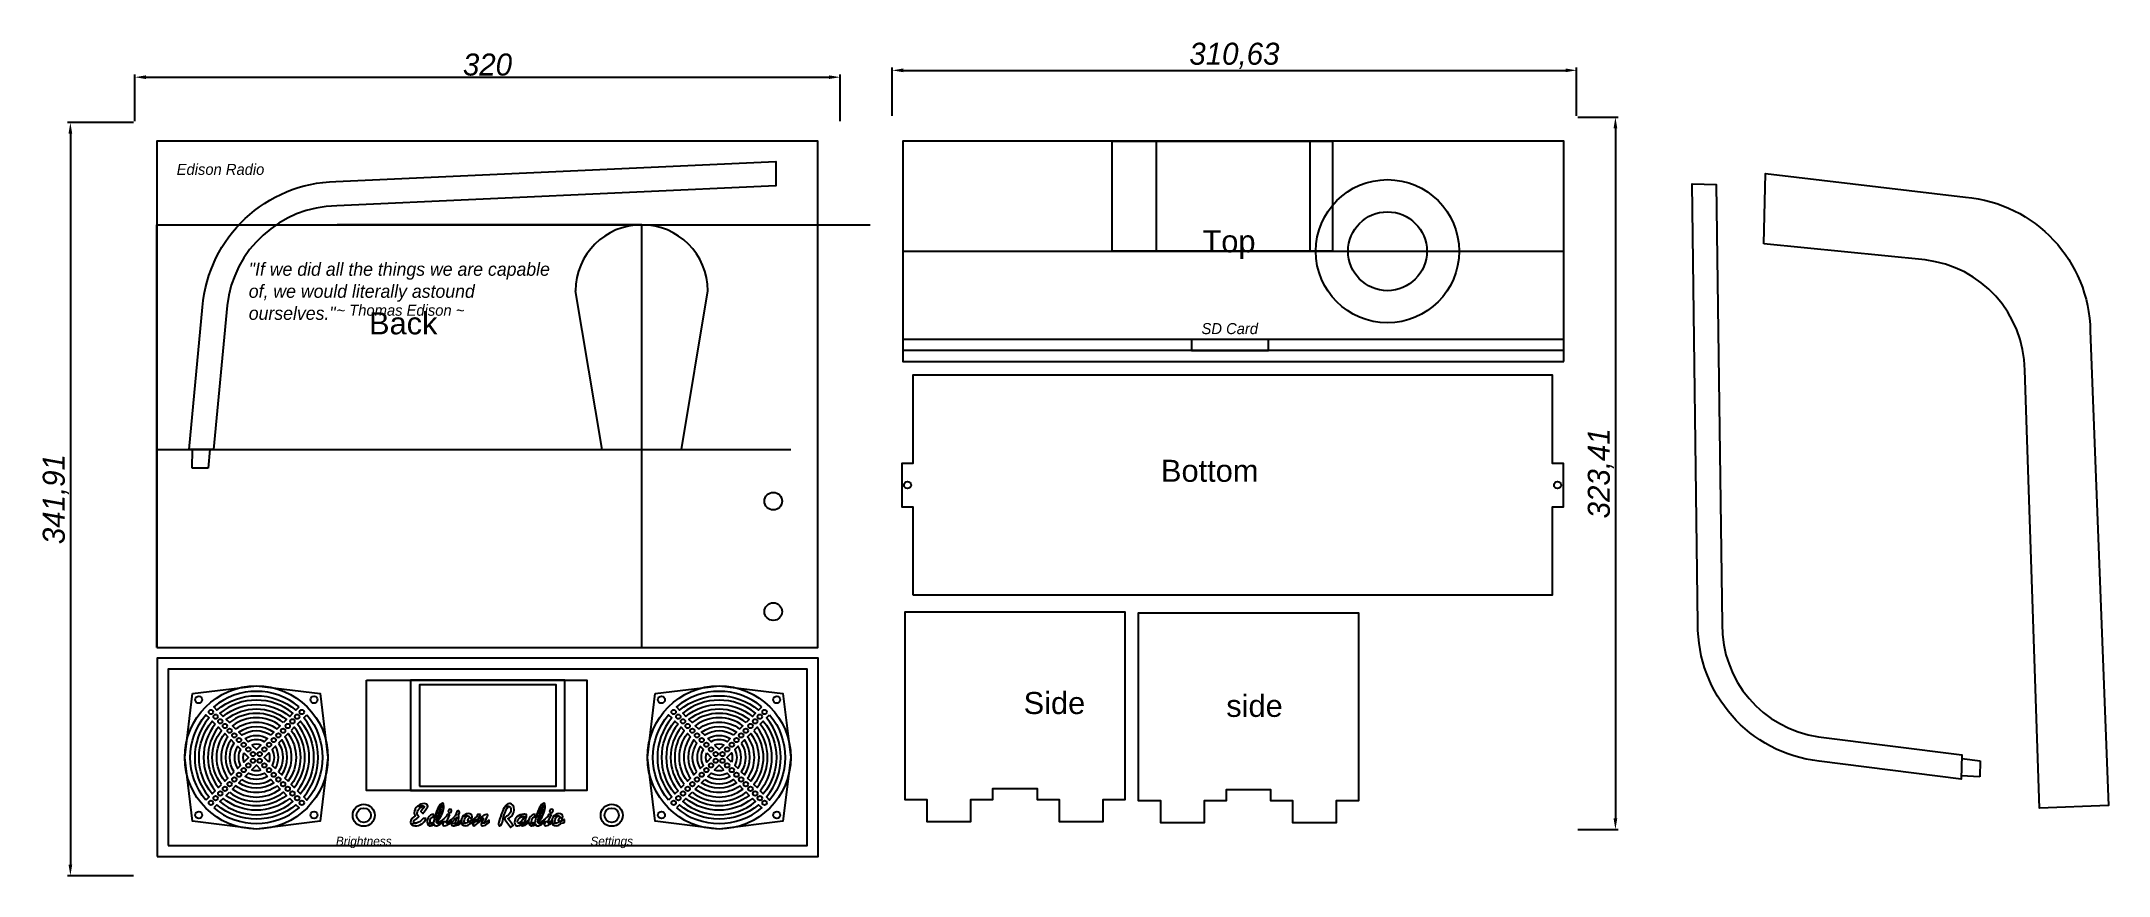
# Model space of a CAD drawing. Header units: millimetres. Extents: x -234 to 705, y 74 to 453.
import ezdxf
from ezdxf.enums import TextEntityAlignment as Align

# ---------------------------------------------------------------- set-up
doc = ezdxf.new("R2010")
doc.units = ezdxf.units.MM
doc.layers.add('frees', color=12, linetype='Continuous')
doc.layers.add('hulp', color=94, linetype='Continuous')
doc.styles.add('special', font='arial.ttf')
doc.styles.get("Standard").update_dxf_attribs({"font": ''})
doc.styles.get('Standard').set_extended_font_data('Laser Script', italic=True)
doc.dimstyles.new('ISO-25', dxfattribs={"dimtxt": 2.5, "dimasz": 2.5, "dimexe": 1.25, "dimexo": 0.625, "dimtad": 1, "dimtxsty": 'Standard', "dimcen": 2.5, "dimadec": 0, "dimazin": 0, "dimtfac": 1, "dimtmove": 0, "dimatfit": 3, "dimfxl": 1, "dimarcsym": 0})

# ---------------------------------------------------------------- blocks, each defined once
blk = doc.blocks.new('*U3')
blk.add_circle((1, 1), 1)
blk = doc.blocks.new('*U4')
at = {"layer": 'frees', "color": 0, "linetype": 'ByBlock', "lineweight": -2, "transparency": 16777216}
for p, rotation in [((53.31, 441.37), 270), ((96.55, 441.37), 180), ((55.43, 439.25), 270), ((57.55, 437.13), 270), ((59.67, 435.01), 270), ((61.79, 432.88), 270), ((88.06, 432.88), 180), ((90.18, 435.01), 180), ((92.3, 437.13), 180), ((94.43, 439.25), 180), ((63.91, 430.76), 270), ((66.04, 428.64), 270), ((68.16, 426.52), 270), ((70.28, 424.4), 270), ((72.4, 422.28), 270), ((77.45, 422.28), 180), ((79.58, 424.4), 180), ((81.7, 426.52), 180), ((83.82, 428.64), 180), ((85.94, 430.76), 180), ((77.45, 417.22), 90), ((79.58, 415.1), 90), ((81.7, 412.98), 90), ((83.82, 410.86), 90), ((85.94, 408.74), 90), ((88.06, 406.62), 90), ((90.18, 404.49), 90), ((92.3, 402.37), 90), ((94.43, 400.25), 90), ((96.55, 398.13), 90)]:
    blk.add_blockref('*U3', p, dxfattribs=dict(at, rotation=rotation))
for p in [(66.04, 410.86), (68.16, 412.98), (70.28, 415.1), (72.4, 417.22), (57.55, 402.37), (59.67, 404.49), (61.79, 406.62), (63.91, 408.74), (53.31, 398.13), (55.43, 400.25)]:
    blk.add_blockref('*U3', p, dxfattribs=at)
blk = doc.blocks.new('*U5')
blk.add_circle((1, 1), 1)
blk = doc.blocks.new('*U6')
at = {"layer": 'frees', "color": 0, "linetype": 'ByBlock', "lineweight": -2, "transparency": 16777216}
for p, rotation in [((53.31, 441.37), 270), ((96.55, 441.37), 180), ((55.43, 439.25), 270), ((57.55, 437.13), 270), ((59.67, 435.01), 270), ((61.79, 432.88), 270), ((88.06, 432.88), 180), ((90.18, 435.01), 180), ((92.3, 437.13), 180), ((94.43, 439.25), 180), ((63.91, 430.76), 270), ((66.04, 428.64), 270), ((68.16, 426.52), 270), ((70.28, 424.4), 270), ((72.4, 422.28), 270), ((77.45, 422.28), 180), ((79.58, 424.4), 180), ((81.7, 426.52), 180), ((83.82, 428.64), 180), ((85.94, 430.76), 180), ((77.45, 417.22), 90), ((79.58, 415.1), 90), ((81.7, 412.98), 90), ((83.82, 410.86), 90), ((85.94, 408.74), 90), ((88.06, 406.62), 90), ((90.18, 404.49), 90), ((92.3, 402.37), 90), ((94.43, 400.25), 90), ((96.55, 398.13), 90)]:
    blk.add_blockref('*U5', p, dxfattribs=dict(at, rotation=rotation))
for p in [(66.04, 410.86), (68.16, 412.98), (70.28, 415.1), (72.4, 417.22), (57.55, 402.37), (59.67, 404.49), (61.79, 406.62), (63.91, 408.74), (53.31, 398.13), (55.43, 400.25)]:
    blk.add_blockref('*U5', p, dxfattribs=at)
blk = doc.blocks.new('*D7')
at = {"layer": 'Defpoints', "color": 0, "transparency": 16777216}
for p in [(128.82, 436.62), (-191.18, 416), (128.82, 416)]:
    blk.add_point(p, dxfattribs=at)
at = {"layer": 'hulp', "color": 0, "lineweight": -2, "transparency": 16777216}
for p, q in [((-191.18, 416.63), (-191.18, 437.87)), ((-186.18, 436.62), (123.82, 436.62)), ((128.82, 416.63), (128.82, 437.87))]:
    blk.add_line(p, q, dxfattribs=at)
at = {"layer": 'hulp', "color": 0, "transparency": 16777216}
for points in [[(-186.18, 437.45), (-186.18, 435.79), (-191.18, 436.62)], [(123.82, 437.45), (123.82, 435.79), (128.82, 436.62)]]:
    blk.add_solid(points, dxfattribs=at)
at = {"layer": 'hulp', "color": 0, "transparency": 16777216, "insert": (-31.18, 442.3), "char_height": 10, "attachment_point": 5}
blk.add_mtext('320', dxfattribs=at)
blk = doc.blocks.new('*D8')
at = {"layer": 'Defpoints', "color": 0, "transparency": 16777216}
for p in [(-191.18, 416), (-220.48, 74.09), (-191.18, 74.09)]:
    blk.add_point(p, dxfattribs=at)
at = {"layer": 'hulp', "color": 0, "lineweight": -2, "transparency": 16777216}
for p, q in [((-191.8, 416), (-221.73, 416)), ((-220.48, 411), (-220.48, 79.09)), ((-191.8, 74.09), (-221.73, 74.09))]:
    blk.add_line(p, q, dxfattribs=at)
at = {"layer": 'hulp', "color": 0, "transparency": 16777216}
for points in [[(-221.32, 411), (-219.65, 411), (-220.48, 416)], [(-221.32, 79.09), (-219.65, 79.09), (-220.48, 74.09)]]:
    blk.add_solid(points, dxfattribs=at)
at = {"layer": 'hulp', "color": 0, "transparency": 16777216, "insert": (-227.09, 245.05), "char_height": 10, "attachment_point": 5, "rotation": 90}
blk.add_mtext('341,91', dxfattribs=at)
blk = doc.blocks.new('*D12')
at = {"layer": 'Defpoints', "color": 0, "transparency": 16777216}
for p in [(463.11, 439.73), (152.48, 418.47), (463.11, 418.47)]:
    blk.add_point(p, dxfattribs=at)
at = {"layer": 'hulp', "color": 0, "lineweight": -2, "transparency": 16777216}
for p, q in [((152.48, 419.09), (152.48, 440.98)), ((463.11, 419.09), (463.11, 440.98)), ((157.48, 439.73), (458.11, 439.73))]:
    blk.add_line(p, q, dxfattribs=at)
at = {"layer": 'hulp', "color": 0, "transparency": 16777216}
for points in [[(157.48, 440.57), (157.48, 438.9), (152.48, 439.73)], [(458.11, 440.57), (458.11, 438.9), (463.11, 439.73)]]:
    blk.add_solid(points, dxfattribs=at)
at = {"layer": 'hulp', "color": 0, "transparency": 16777216, "insert": (307.8, 446.34), "char_height": 10, "attachment_point": 5}
blk.add_mtext('310,63', dxfattribs=at)
blk = doc.blocks.new('*D13')
at = {"layer": 'Defpoints', "color": 0, "transparency": 16777216}
for p in [(463.11, 418.47), (463.11, 95.06), (480.72, 95.06)]:
    blk.add_point(p, dxfattribs=at)
at = {"layer": 'hulp', "color": 0, "lineweight": -2, "transparency": 16777216}
for p, q in [((463.73, 418.47), (481.97, 418.47)), ((480.72, 413.47), (480.72, 100.06)), ((463.73, 95.06), (481.97, 95.06))]:
    blk.add_line(p, q, dxfattribs=at)
at = {"layer": 'hulp', "color": 0, "transparency": 16777216}
for points in [[(479.89, 413.47), (481.55, 413.47), (480.72, 418.47)], [(479.89, 100.06), (481.55, 100.06), (480.72, 95.06)]]:
    blk.add_solid(points, dxfattribs=at)
at = {"layer": 'hulp', "color": 0, "transparency": 16777216, "insert": (474.11, 256.76), "char_height": 10, "attachment_point": 5, "rotation": 90}
blk.add_mtext('323,41', dxfattribs=at)

msp = doc.modelspace()

# ---------------------------------------------------------------- linework, layer by layer
msp.add_circle((98.519, 193.971), 4)
at = {"layer": 'frees'}
for p, q in [((-165.279, 259.178), (-165.007, 267.635)), ((-157.153, 267.635), (-157.951, 259.178)), ((-157.951, 259.178), (-165.279, 259.178)), ((637.864, 127.292), (646.292, 126.222)), ((646.292, 126.222), (646.056, 118.898)), ((646.056, 118.898), (637.612, 119.442))]:
    msp.add_line(p, q, dxfattribs=at)
for points in [[(-181.201, 177.635), (118.799, 177.635), (118.799, 407.635), (-181.201, 407.635)], [(457.254, 307.597), (457.254, 407.597), (157.254, 407.597), (157.254, 307.597)], [(288.254, 312.597), (323.254, 312.597), (323.254, 317.597), (288.254, 317.597)], [(-181.066, 82.779), (118.934, 82.779), (118.934, 172.779), (-181.066, 172.779)], [(-62.066, 114.779), (-0.066, 114.779), (-0.066, 160.779), (-62.066, 160.779)], [(-62.934, 105.615), (-63.509, 105.027), (-63.954, 104.386), (-64.045, 104.216), (-64.346, 103.458), (-64.45, 102.687), (-64.45, 102.674), (-64.32, 101.902), (-63.941, 101.209), (-63.928, 101.196), (-64.699, 100.673), (-65.287, 100.164), (-65.601, 99.824), (-65.993, 99.118), (-66.111, 98.438), (-65.954, 97.667), (-63.758, 97.981), (-64.437, 98.15), (-64.686, 98.608), (-64.45, 99.157), (-63.901, 99.615), (-63.561, 99.837), (-63.222, 100.046), (-62.476, 100.634), (-62.385, 100.83), (-62.738, 101.432), (-63.052, 102.151), (-63.091, 102.504), (-62.96, 103.275), (-62.79, 103.641), (-62.359, 104.281), (-61.954, 104.687), (-61.3, 105.183), (-60.999, 105.34), (-60.228, 105.589), (-60.215, 105.589)], [(-59.888, 106.804), (-60.672, 106.726), (-61.444, 106.517), (-61.483, 106.504), (-62.202, 106.151), (-62.856, 105.693), (-62.934, 105.615), (-60.215, 105.589), (-59.823, 105.366), (-60.137, 104.83), (-60.463, 104.451), (-60.999, 103.837), (-61.039, 103.785), (-61.496, 103.196), (-60.516, 102.386), (-60.084, 102.948), (-59.522, 103.628), (-59.444, 103.719), (-58.79, 104.569), (-58.398, 105.236), (-58.293, 105.667), (-58.555, 106.373), (-58.699, 106.504), (-59.378, 106.765)], [(-52.646, 106.373), (-53.182, 105.615), (-53.548, 105), (-53.888, 104.334), (-54.202, 103.615), (-54.502, 102.817), (-54.79, 101.981), (-54.842, 101.824), (-55.104, 100.765), (-55.313, 99.981), (-55.378, 99.654), (-55.509, 98.869), (-55.535, 98.517), (-56.189, 98.033), (-56.202, 98.033), (-56.646, 97.876), (-58.476, 97.719), (-55.391, 97.445), (-55.182, 96.856), (-54.659, 96.686), (-54.11, 96.765), (-53.47, 96.987), (-52.751, 97.366), (-51.927, 97.902), (-54.058, 97.954), (-54.345, 98.19), (-54.267, 99.615), (-54.097, 100.425), (-53.914, 101.209), (-53.718, 101.863), (-53.47, 102.647), (-53.208, 103.393), (-53.012, 103.876), (-52.515, 104.987), (-52.149, 105.615), (-51.953, 105.785)], [(-51.613, 107.105), (-52.084, 106.922), (-52.646, 106.373), (-51.953, 105.785), (-51.927, 105.759), (-51.979, 105.157), (-52.162, 104.412), (-52.437, 103.523), (-52.568, 103.157), (-52.842, 102.412), (-53.051, 101.837), (-53.352, 101.105), (-53.653, 100.49), (-53.849, 98.83), (-53.352, 99.445), (-52.894, 100.098), (-52.476, 100.778), (-52.097, 101.497), (-51.927, 101.863), (-51.587, 102.687), (-51.339, 103.484), (-51.156, 104.255), (-51.051, 104.987), (-51.025, 105.576), (-51.13, 106.569), (-51.43, 107.053)], [(-48.136, 104.295), (-48.777, 104.02), (-49.038, 103.301), (-48.737, 102.726), (-48.345, 102.647), (-47.718, 102.935), (-47.482, 103.641), (-47.652, 104.112)], [(-44.489, 103.549), (-45.116, 103.17), (-45.129, 103.144), (-45.352, 102.464), (-45.417, 101.968), (-45.874, 101.301), (-46.384, 100.687), (-46.528, 100.543), (-47.077, 99.994), (-47.692, 99.458), (-47.966, 99.235), (-47.966, 98.033), (-47.26, 98.543), (-46.659, 99.039), (-46.45, 99.222), (-45.888, 99.824), (-45.469, 100.399), (-44.24, 100.399), (-44.253, 101.013), (-44.306, 101.785), (-44.319, 101.915), (-43.901, 102.621), (-43.874, 102.857), (-44.162, 103.484)], [(-23.246, 105.523), (-23.612, 104.922), (-23.991, 104.177), (-24.37, 103.275), (-24.527, 102.896), (-24.815, 102.111), (-25.089, 101.366), (-25.194, 101.066), (-25.468, 100.281), (-25.704, 99.536), (-25.756, 99.392), (-26.044, 98.347), (-26.2, 97.641), (-26.227, 97.379), (-25.926, 96.765), (-25.717, 96.726), (-25.181, 96.974), (-24.697, 97.706), (-24.658, 97.798), (-24.423, 98.399), (-24.226, 99.118), (-24.057, 99.954), (-23.913, 100.883), (-23.599, 101.732), (-23.311, 102.491), (-23.05, 103.144), (-23.024, 103.196), (-22.658, 104.033), (-22.383, 104.556), (-21.821, 105.275), (-21.285, 105.484)], [(-21.115, 106.818), (-21.873, 106.687), (-22.54, 106.321), (-22.906, 105.981), (-23.246, 105.523), (-21.285, 105.484), (-20.736, 105.131), (-20.527, 104.399), (-20.514, 104.151), (-20.605, 103.327), (-20.841, 102.608), (-21.285, 101.941), (-21.808, 101.484), (-22.083, 101.301), (-22.488, 101.066), (-23.233, 100.517), (-23.468, 100.007), (-23.298, 99.562), (-22.762, 98.817), (-22.449, 98.412), (-21.926, 97.771), (-21.507, 97.196), (-21.05, 96.516), (-20.723, 95.98), (-19.573, 96.843), (-19.939, 97.458), (-20.331, 97.994), (-20.723, 98.49), (-21.22, 99.092), (-21.847, 99.837), (-21.939, 99.954), (-21.168, 100.347), (-20.514, 100.804), (-19.991, 101.327), (-19.808, 101.589), (-19.455, 102.242), (-19.233, 102.974), (-19.128, 103.798), (-19.115, 104.151), (-19.194, 105.04), (-19.416, 105.759), (-19.638, 106.125), (-20.213, 106.608), (-20.958, 106.804)], [(-6.605, 106.373), (-7.141, 105.615), (-7.507, 105), (-7.847, 104.334), (-8.16, 103.615), (-8.474, 102.817), (-8.749, 101.981), (-8.801, 101.824), (-9.076, 100.765), (-9.272, 99.981), (-9.337, 99.654), (-9.468, 98.869), (-9.494, 98.517), (-10.147, 98.033), (-10.174, 98.033), (-10.605, 97.876), (-12.435, 97.719), (-9.35, 97.445), (-9.141, 96.856), (-8.631, 96.686), (-8.082, 96.765), (-7.441, 96.987), (-6.709, 97.366), (-5.886, 97.902), (-8.017, 97.954), (-8.317, 98.19), (-8.226, 99.615), (-8.056, 100.425), (-7.873, 101.209), (-7.69, 101.863), (-7.441, 102.647), (-7.167, 103.393), (-6.971, 103.876), (-6.474, 104.987), (-6.121, 105.615), (-5.925, 105.785)], [(-5.572, 107.105), (-6.056, 106.922), (-6.605, 106.373), (-5.925, 105.785), (-5.886, 105.759), (-5.951, 105.157), (-6.121, 104.412), (-6.409, 103.523), (-6.526, 103.157), (-6.814, 102.412), (-7.023, 101.837), (-7.311, 101.105), (-7.611, 100.49), (-7.821, 98.83), (-7.311, 99.445), (-6.853, 100.098), (-6.435, 100.778), (-6.069, 101.497), (-5.886, 101.863), (-5.559, 102.687), (-5.298, 103.484), (-5.115, 104.255), (-5.023, 104.987), (-4.997, 105.576), (-5.088, 106.569), (-5.389, 107.053)], [(-2.095, 104.295), (-2.735, 104.02), (-2.997, 103.301), (-2.696, 102.726), (-2.317, 102.647), (-1.69, 102.935), (-1.441, 103.641), (-1.611, 104.112)], [(-58.973, 100.033), (-60.424, 100.033), (-60.921, 99.405), (-61.509, 98.869), (-61.967, 98.543), (-62.725, 98.177), (-63.47, 97.994), (-63.758, 97.981), (-65.954, 97.667), (-65.535, 97.157), (-64.895, 96.804), (-64.084, 96.673), (-63.967, 96.673), (-63.195, 96.726), (-62.437, 96.909), (-61.705, 97.196), (-60.986, 97.601), (-60.895, 97.654), (-60.215, 98.177), (-59.666, 98.752), (-59.248, 99.392)], [(-55.483, 101.902), (-55.535, 101.902), (-56.293, 101.798), (-56.973, 101.497), (-57.614, 100.974), (-57.666, 100.922), (-58.136, 100.281), (-58.437, 99.575), (-58.581, 98.817), (-58.581, 98.569), (-58.476, 97.719), (-56.646, 97.876), (-57.195, 98.19), (-57.261, 98.569), (-57.156, 99.392), (-56.829, 100.059), (-56.738, 100.177), (-56.123, 100.687), (-55.744, 100.804)], [(-58.476, 97.719), (-58.189, 97.183), (-57.587, 96.752), (-57.104, 96.686), (-56.398, 96.817), (-55.692, 97.196), (-55.391, 97.445)], [(-51.548, 99.445), (-52.228, 98.909), (-52.868, 98.477), (-53.051, 98.373), (-53.875, 97.981), (-54.058, 97.954), (-51.927, 97.902), (-51.548, 98.19)], [(-48.201, 101.811), (-49.509, 101.811), (-49.875, 100.987), (-50.437, 100.425), (-50.45, 100.425), (-50.986, 99.941), (-51.626, 99.379), (-51.796, 99.235), (-51.796, 98.033), (-51.169, 98.49), (-51.025, 98.608), (-49.626, 98.673)], [(-49.626, 98.673), (-51.025, 98.608), (-51.221, 98.124), (-51.378, 97.628), (-51.43, 97.209), (-51.247, 96.83), (-50.777, 96.686), (-50.084, 96.817), (-49.469, 97.065), (-48.855, 97.405), (-48.162, 97.863), (-49.744, 98.124), (-49.809, 98.281)], [(-47.705, 99.445), (-48.371, 98.922), (-48.973, 98.517), (-49.718, 98.124), (-49.744, 98.124), (-48.162, 97.863), (-47.705, 98.19)], [(-47.286, 97.85), (-47.548, 97.798), (-47.626, 97.536), (-47.378, 96.909), (-46.737, 96.713), (-46.267, 96.765), (-45.874, 96.922), (-45.783, 96.922), (-45.025, 97.026), (-44.423, 97.235), (-43.783, 97.562), (-46.476, 97.758), (-46.881, 97.811)], [(-44.24, 100.399), (-45.469, 100.399), (-45.469, 100.229), (-45.522, 99.301), (-45.665, 98.582), (-45.731, 98.399), (-46.227, 97.811), (-46.476, 97.758), (-43.783, 97.562), (-43.064, 98.007), (-44.711, 98.124), (-44.41, 98.856), (-44.358, 99.092), (-44.267, 99.837)], [(-42.816, 99.445), (-43.456, 98.922), (-43.77, 98.7), (-44.463, 98.268), (-44.711, 98.124), (-43.064, 98.007), (-42.816, 98.19)], [(-42.149, 101.209), (-42.606, 100.569), (-42.92, 99.863), (-43.077, 99.105), (-43.103, 98.621), (-42.972, 97.811), (-40.998, 97.902), (-41.547, 98.15), (-41.744, 98.869), (-41.626, 99.641), (-41.286, 100.347), (-41.221, 100.438), (-40.619, 101.026), (-40.096, 101.183)], [(-37.43, 99.654), (-37.443, 99.641), (-38.188, 99.131), (-38.319, 99.092), (-39.953, 98.517), (-40.436, 98.072), (-40.998, 97.902), (-42.972, 97.811), (-42.593, 97.196), (-41.966, 96.817), (-41.168, 96.686), (-40.371, 96.804), (-39.874, 97.026), (-39.286, 97.536), (-38.985, 97.981), (-37.953, 98.033), (-37.43, 98.412)], [(-39.913, 102.321), (-40.659, 102.216), (-41.338, 101.915), (-41.966, 101.406), (-42.149, 101.209), (-40.096, 101.183), (-39.613, 101.039), (-39.312, 100.7), (-38.972, 100.464), (-38.515, 100.36), (-38.384, 100.386), (-38.201, 100.543), (-38.136, 100.804), (-38.266, 101.406), (-38.645, 101.889), (-39.194, 102.203)], [(-39.404, 100.321), (-39.704, 100.229), (-39.966, 99.968), (-40.149, 99.602), (-40.227, 99.183), (-39.953, 98.517), (-38.319, 99.092), (-38.502, 99.105), (-38.384, 99.562), (-38.41, 99.837), (-38.58, 100.02), (-39.286, 100.307), (-39.312, 100.307)], [(-37.953, 98.033), (-38.985, 97.981), (-38.645, 97.928), (-38.502, 97.915)], [(-34.776, 100.085), (-35.403, 99.575), (-37.77, 99.379), (-37.939, 99.235), (-37.939, 98.033), (-37.312, 98.49), (-37.168, 98.608), (-34.371, 98.961), (-34.201, 99.092), (-33.56, 99.602), (-32.92, 100.072), (-32.92, 100.072)], [(-34.371, 98.961), (-37.168, 98.608), (-37.665, 97.575), (-37.783, 97.157), (-37.652, 96.817), (-37.377, 96.66), (-36.985, 96.817), (-36.305, 97.314), (-35.6, 97.915), (-34.972, 98.451)], [(-34.345, 101.811), (-35.652, 101.811), (-36.018, 100.987), (-36.58, 100.425), (-36.593, 100.425), (-37.129, 99.941), (-37.77, 99.379), (-35.403, 99.575)], [(-31.586, 101.928), (-32.214, 101.785), (-32.946, 101.392), (-33.469, 101.053), (-34.07, 100.621), (-34.776, 100.085), (-32.92, 100.072), (-33.835, 98.059), (-32.397, 98.124), (-32.462, 98.281), (-32.397, 98.425), (-32.279, 98.673), (-31.325, 100.765), (-31.273, 100.87), (-31.22, 100.987), (-31.037, 101.523), (-31.194, 101.824)], [(-30.371, 99.445), (-31.011, 98.948), (-31.011, 98.935), (-31.652, 98.517), (-32.384, 98.124), (-32.397, 98.124), (-33.835, 98.059), (-34.044, 97.523), (-34.109, 97.196), (-33.926, 96.83), (-33.416, 96.686), (-32.737, 96.817), (-32.135, 97.065), (-31.508, 97.405), (-30.828, 97.863), (-30.371, 98.19)], [(-16.997, 101.432), (-17.638, 100.987), (-17.664, 100.961), (-18.226, 100.386), (-18.618, 99.745), (-18.841, 99.013), (-18.88, 98.451), (-18.762, 97.615), (-18.435, 97.052), (-17.873, 96.739), (-17.403, 96.686), (-16.658, 96.843), (-16.004, 97.235), (-15.795, 97.392), (-13.494, 97.418), (-12.801, 97.876), (-17.115, 97.941), (-17.429, 98.137), (-17.56, 98.66), (-17.416, 99.405), (-17.01, 100.046), (-16.723, 100.321), (-16.082, 100.726), (-15.337, 100.948), (-14.684, 101.013)], [(-12.383, 99.445), (-13.01, 98.935), (-13.023, 98.922), (-13.651, 98.503), (-14.383, 98.124), (-14.396, 98.124), (-16.671, 98.046), (-17.115, 97.941), (-12.801, 97.876), (-12.383, 98.19)], [(-14.71, 101.994), (-15.546, 101.928), (-16.305, 101.745), (-16.997, 101.432), (-14.684, 101.013), (-14.108, 100.935), (-13.494, 100.713), (-13.546, 101.837), (-14.291, 101.968)], [(-13.69, 100.229), (-14.906, 100.229), (-15.298, 99.445), (-15.742, 98.804), (-15.965, 98.556), (-16.671, 98.046), (-14.396, 98.124), (-14.435, 98.164), (-14.383, 98.399), (-14.304, 98.673)], [(-13.494, 97.418), (-15.795, 97.392), (-15.795, 97.314), (-15.69, 96.83), (-15.298, 96.686), (-14.631, 96.843), (-14.121, 97.065)], [(-9.442, 101.902), (-9.494, 101.902), (-10.252, 101.798), (-10.945, 101.497), (-11.572, 100.974), (-11.625, 100.922), (-12.095, 100.281), (-12.409, 99.575), (-12.54, 98.817), (-12.553, 98.569), (-12.435, 97.719), (-10.605, 97.876), (-11.154, 98.19), (-11.219, 98.569), (-11.115, 99.392), (-10.788, 100.059), (-10.696, 100.177), (-10.082, 100.687), (-9.716, 100.804)], [(-12.435, 97.719), (-12.148, 97.183), (-11.546, 96.752), (-11.063, 96.686), (-10.357, 96.817), (-9.651, 97.196), (-9.35, 97.445)], [(-5.507, 99.445), (-6.186, 98.909), (-6.827, 98.477), (-7.023, 98.373), (-7.847, 97.981), (-8.017, 97.954), (-5.886, 97.902), (-5.507, 98.19)], [(-2.173, 101.811), (-3.467, 101.811), (-3.833, 100.987), (-4.396, 100.425), (-4.409, 100.425), (-4.945, 99.941), (-5.598, 99.379), (-5.768, 99.235), (-5.768, 98.033), (-5.141, 98.49), (-4.997, 98.608), (-3.598, 98.673)], [(-3.598, 98.673), (-4.997, 98.608), (-5.18, 98.124), (-5.337, 97.628), (-5.389, 97.209), (-5.206, 96.83), (-4.735, 96.686), (-4.043, 96.817), (-3.441, 97.065), (-2.814, 97.405), (-2.121, 97.863), (-3.716, 98.124), (-3.768, 98.281)], [(-1.676, 99.445), (-2.33, 98.922), (-2.945, 98.517), (-3.69, 98.124), (-3.716, 98.124), (-2.121, 97.863), (-1.676, 98.19)], [(-1.01, 101.209), (-1.48, 100.569), (-1.781, 99.863), (-1.951, 99.105), (-1.964, 98.621), (-1.833, 97.811), (0.141, 97.902), (-0.422, 98.15), (-0.618, 98.869), (-0.5, 99.641), (-0.147, 100.347), (-0.082, 100.438), (0.52, 101.026), (1.043, 101.183)], [(3.709, 99.654), (3.696, 99.641), (2.938, 99.131), (2.82, 99.092), (1.186, 98.517), (0.703, 98.072), (0.141, 97.902), (-1.833, 97.811), (-1.454, 97.196), (-0.84, 96.817), (-0.029, 96.686), (0.755, 96.804), (1.252, 97.026), (1.853, 97.536), (2.154, 97.981), (3.173, 98.033), (3.709, 98.412)], [(1.226, 102.321), (0.48, 102.216), (-0.199, 101.915), (-0.827, 101.406), (-1.01, 101.209), (1.043, 101.183), (1.526, 101.039), (1.827, 100.7), (2.167, 100.464), (2.624, 100.36), (2.755, 100.386), (2.938, 100.543), (2.99, 100.804), (2.86, 101.406), (2.494, 101.889), (1.932, 102.203)], [(1.722, 100.321), (1.422, 100.229), (1.16, 99.968), (0.977, 99.602), (0.912, 99.183), (1.186, 98.517), (2.82, 99.092), (2.637, 99.105), (2.755, 99.562), (2.716, 99.837), (2.546, 100.02), (1.853, 100.307), (1.827, 100.307)]]:
    msp.add_lwpolyline(points, close=True, dxfattribs=at)
for points in [[(-149.361, 332.895), (-155.52, 267.635), (-166.564, 267.635), (-160.463, 332.28, -0.3847935), (-99.94, 389.254), (99.724, 398.33), (99.724, 387.32), (-99.615, 378.258, 0.3768629), (-149.355, 332.895)], [(572.888, 137.176), (637.917, 128.925), (637.562, 117.886), (573.147, 126.06, -0.3847935), (518.147, 188.382), (515.488, 388.235), (526.493, 387.881), (529.147, 188.353, 0.3768629), (572.889, 137.182)]]:
    msp.add_lwpolyline(points, format="xyb", dxfattribs=at)
for points in [[(548.022, 360.963), (548.829, 392.934), (639.531, 382.179, -0.3847935), (696.223, 321.392), (704.566, 105.877), (673.236, 104.794), (666.483, 303.676, 0.3768629), (621.35, 353.626)], [(-116.688, 150.68, 0.3663079), (-155.445, 150.68), (-154.018, 149.266, -0.3627599), (-118.114, 149.266)], [(-151.177, 146.425, -0.3543233), (-120.956, 146.425), (-119.534, 147.846, 0.358862), (-152.598, 147.846)], [(93.312, 150.68, 0.3663079), (54.555, 150.68), (55.982, 149.266, -0.3627599), (91.886, 149.266)], [(58.823, 146.425, -0.3543233), (89.044, 146.425), (90.466, 147.846, 0.358862), (57.402, 147.846)], [(-158.968, 108.401, -0.3663079), (-158.968, 147.157), (-157.554, 145.731, 0.3627599), (-157.554, 109.827)], [(-154.712, 142.889, 0.3543233), (-154.712, 112.668), (-156.134, 111.247, -0.358862), (-156.134, 144.311)], [(-151.865, 115.515, -0.3425642), (-151.865, 140.042), (-153.29, 141.467, 0.3489711), (-153.29, 114.091)], [(-123.803, 143.578, 0.3425642), (-148.33, 143.578), (-149.754, 145.002, -0.3489711), (-122.378, 145.002)], [(-145.473, 140.721, -0.3250229), (-126.659, 140.721), (-125.229, 142.151, 0.3347549), (-146.903, 142.151)], [(-129.535, 137.846, 0.2959791), (-142.598, 137.846), (-144.039, 139.287, -0.3125516), (-128.094, 139.287)], [(-120.267, 140.042, -0.3425642), (-120.267, 115.515), (-118.843, 114.091, 0.3489711), (-118.843, 141.467)], [(-117.42, 112.668, 0.3543233), (-117.42, 142.889), (-115.999, 144.311, -0.358862), (-115.999, 111.247)], [(-113.165, 147.157, -0.3663079), (-113.165, 108.401), (-114.579, 109.827, 0.3627599), (-114.579, 145.731)], [(51.032, 108.401, -0.3663079), (51.032, 147.157), (52.446, 145.731, 0.3627599), (52.446, 109.827)], [(55.288, 142.889, 0.3543233), (55.288, 112.668), (53.866, 111.247, -0.358862), (53.866, 144.311)], [(58.135, 115.515, -0.3425642), (58.135, 140.042), (56.71, 141.467, 0.3489711), (56.71, 114.091)], [(86.197, 143.578, 0.3425642), (61.67, 143.578), (60.246, 145.002, -0.3489711), (87.622, 145.002)], [(64.527, 140.721, -0.3250229), (83.341, 140.721), (84.771, 142.151, 0.3347549), (63.097, 142.151)], [(80.465, 137.846, 0.2959791), (67.402, 137.846), (65.961, 139.287, -0.3125516), (81.906, 139.287)], [(89.733, 140.042, -0.3425642), (89.733, 115.515), (91.157, 114.091, 0.3489711), (91.157, 141.467)], [(92.58, 112.668, 0.3543233), (92.58, 142.889), (94.001, 144.311, -0.358862), (94.001, 111.247)], [(96.835, 147.157, -0.3663079), (96.835, 108.401), (95.421, 109.827, 0.3627599), (95.421, 145.731)], [(-149.009, 137.186, 0.3250229), (-149.009, 118.372), (-150.439, 116.942, -0.3347549), (-150.439, 138.616)], [(-146.133, 121.247, -0.2959791), (-146.133, 134.31), (-147.574, 135.751, 0.3125516), (-147.574, 119.806)], [(-144.681, 132.858, 0.2728421), (-144.681, 122.7), (-143.208, 124.173, -0.2403838), (-143.177, 131.445)], [(-141.145, 136.393, -0.2728421), (-130.987, 136.393), (-132.46, 134.92, 0.2403838), (-139.732, 134.889)], [(-138.155, 133.403), (-136.066, 131.314), (-133.977, 133.403, 0.1797093)], [(-127.452, 122.7, 0.2728421), (-127.452, 132.858), (-128.925, 131.385, -0.2403838), (-128.956, 124.113)], [(-125.999, 134.31, -0.2959791), (-125.999, 121.247), (-124.558, 119.806, 0.3125516), (-124.558, 135.751)], [(-123.124, 118.372, 0.3250229), (-123.124, 137.186), (-121.694, 138.616, -0.3347549), (-121.694, 116.942)], [(60.991, 137.186, 0.3250229), (60.991, 118.372), (59.561, 116.942, -0.3347549), (59.561, 138.616)], [(63.867, 121.247, -0.2959791), (63.867, 134.31), (62.426, 135.751, 0.3125516), (62.426, 119.806)], [(65.319, 132.858, 0.2728421), (65.319, 122.7), (66.792, 124.173, -0.2403838), (66.823, 131.445)], [(68.855, 136.393, -0.2728421), (79.013, 136.393), (77.54, 134.92, 0.2403838), (70.268, 134.889)], [(71.845, 133.403), (73.934, 131.314), (76.023, 133.403, 0.1797093)], [(82.548, 122.7, 0.2728421), (82.548, 132.858), (81.075, 131.385, -0.2403838), (81.044, 124.113)], [(84.001, 134.31, -0.2959791), (84.001, 121.247), (85.442, 119.806, 0.3125516), (85.442, 135.751)], [(86.876, 118.372, 0.3250229), (86.876, 137.186), (88.306, 138.616, -0.3347549), (88.306, 116.942)], [(-141.691, 129.868), (-139.602, 127.779), (-141.691, 125.69, -0.1797093)], [(-133.977, 122.154), (-136.066, 124.243), (-138.155, 122.154, 0.1797093)], [(-130.442, 125.69), (-132.531, 127.779), (-130.442, 129.868, -0.1797093)], [(68.309, 129.868), (70.398, 127.779), (68.309, 125.69, -0.1797093)], [(76.023, 122.154), (73.934, 124.243), (71.845, 122.154, 0.1797093)], [(79.558, 125.69), (77.469, 127.779), (79.558, 129.868, -0.1797093)], [(-126.659, 114.836, -0.3250229), (-145.473, 114.836), (-146.903, 113.406, 0.3347549), (-125.229, 113.406)], [(-142.598, 117.712, 0.2959791), (-129.535, 117.712), (-128.094, 116.271, -0.3125516), (-144.039, 116.271)], [(-130.987, 119.164, -0.2728421), (-141.145, 119.164), (-139.672, 120.637, 0.2403838), (-132.4, 120.668)], [(83.341, 114.836, -0.3250229), (64.527, 114.836), (63.097, 113.406, 0.3347549), (84.771, 113.406)], [(67.402, 117.712, 0.2959791), (80.465, 117.712), (81.906, 116.271, -0.3125516), (65.961, 116.271)], [(79.013, 119.164, -0.2728421), (68.855, 119.164), (70.328, 120.637, 0.2403838), (77.6, 120.668)], [(-155.445, 104.877, 0.3663079), (-116.688, 104.877), (-118.114, 106.291, -0.3627599), (-154.018, 106.291)], [(-120.956, 109.133, -0.3543233), (-151.177, 109.133), (-152.598, 107.711, 0.358862), (-119.534, 107.711)], [(-148.33, 111.98, 0.3425642), (-123.803, 111.98), (-122.378, 110.555, -0.3489711), (-149.754, 110.555)], [(54.555, 104.877, 0.3663079), (93.312, 104.877), (91.886, 106.291, -0.3627599), (55.982, 106.291)], [(89.044, 109.133, -0.3543233), (58.823, 109.133), (57.402, 107.711, 0.358862), (90.466, 107.711)], [(61.67, 111.98, 0.3425642), (86.197, 111.98), (87.622, 110.555, -0.3489711), (60.246, 110.555)]]:
    msp.add_lwpolyline(points, format="xyb", close=True, dxfattribs=at)
for points in [[(161.966, 201.427), (161.966, 241.427), (156.966, 241.427), (156.966, 261.427), (161.966, 261.427), (161.966, 301.427), (451.966, 301.427), (451.966, 261.427), (456.966, 261.427), (456.966, 241.427), (451.966, 241.427), (451.966, 201.427), (161.966, 201.427)], [(198.24, 108.7), (198.24, 113.7), (218.24, 113.7), (218.24, 108.7), (228.24, 108.7), (228.24, 98.7), (248.24, 98.7), (248.24, 108.7), (258.24, 108.7), (258.24, 193.7), (158.24, 193.7), (158.24, 108.7), (168.24, 108.7), (168.24, 98.7), (188.24, 98.7), (188.24, 108.7), (198.24, 108.7), (198.24, 113.7), (218.24, 113.7), (218.24, 108.7)], [(304.195, 108.268), (304.195, 113.268), (324.195, 113.268), (324.195, 108.268), (334.195, 108.268), (334.195, 98.268), (354.195, 98.268), (354.195, 108.268), (364.195, 108.268), (364.195, 193.268), (264.195, 193.268), (264.195, 108.268), (274.195, 108.268), (274.195, 98.268), (294.195, 98.268), (294.195, 108.268), (304.195, 108.268), (304.195, 113.268), (324.195, 113.268), (324.195, 108.268)]]:
    msp.add_lwpolyline(points, dxfattribs=at)
at = {"layer": 'frees', "color": 139, "lineweight": 0}
msp.add_lwpolyline([(3.173, 98.033), (2.154, 97.981), (2.494, 97.928), (2.637, 97.915)], close=True, dxfattribs=at)
at = {"layer": 'frees'}
for centre, radius in [((377.254, 357.597), 17.9), ((98.519, 244.135), 4), ((159.466, 251.427), 1.6), ((454.466, 251.427), 1.6), ((-162.229, 153.942), 1.6), ((-109.903, 153.942), 1.6), ((47.771, 153.942), 1.6), ((100.097, 153.942), 1.6), ((-162.229, 101.616), 1.6), ((-109.903, 101.616), 1.6), ((-87.333, 101.531), 3.25), ((25.2, 101.531), 3.25), ((47.771, 101.616), 1.6), ((100.097, 101.616), 1.6)]:
    msp.add_circle(centre, radius, dxfattribs=at)
at = {"layer": 'hulp'}
for p, q in [((157.254, 357.597), (457.254, 357.597)), ((20.799, 267.635), (8.799, 339.635)), ((56.799, 267.635), (68.799, 339.635)), ((457.254, 317.597), (157.254, 317.597)), ((457.254, 312.597), (157.254, 312.597)), ((20.799, 267.635), (56.799, 267.635))]:
    msp.add_line(p, q, dxfattribs=at)
for points in [[(252.254, 407.597), (352.254, 407.597), (352.254, 357.597), (252.254, 357.597)], [(272.254, 357.597), (342.254, 357.597), (342.254, 407.597), (272.254, 407.597)], [(-176.066, 87.779), (113.934, 87.779), (113.934, 167.779), (-176.066, 167.779)], [(-86.066, 162.779), (13.934, 162.779), (13.934, 112.779), (-86.066, 112.779)], [(-66.066, 112.779), (3.934, 112.779), (3.934, 162.779), (-66.066, 162.779)]]:
    msp.add_lwpolyline(points, close=True, dxfattribs=at)
for points in [[(-181.201, 267.635), (-181.201, 369.635), (142.505, 369.635)], [(38.799, 177.635), (38.799, 369.635), (-99.348, 369.635)], [(-181.201, 177.635), (-181.201, 267.635), (106.549, 267.635)], [(-165.058, 156.77), (-136.066, 160.279), (-107.075, 156.77), (-103.566, 127.779), (-107.075, 98.787), (-136.066, 95.279), (-165.058, 98.787), (-168.566, 127.779), (-165.058, 156.77)], [(44.942, 156.77), (73.934, 160.279), (102.925, 156.77), (106.434, 127.779), (102.925, 98.787), (73.934, 95.279), (44.942, 98.787), (41.434, 127.779), (44.942, 156.77)]]:
    msp.add_lwpolyline(points, dxfattribs=at)
for centre, radius in [((377.254, 357.597), 32.5), ((-136.066, 127.779), 32.5), ((73.934, 127.779), 32.5), ((-87.333, 101.531), 5), ((25.2, 101.531), 5)]:
    msp.add_circle(centre, radius, dxfattribs=at)
msp.add_arc((38.799, 339.635), 30, 0, 180, dxfattribs=at)

# ---------------------------------------------------------------- block references
at = {"layer": 'frees'}
for name, p in [('*U4', (-210.993, -291.971)), ('*U6', (-0.993, -291.971))]:
    msp.add_blockref(name, p, dxfattribs=at)

# ---------------------------------------------------------------- texts
for s, p in [('Edison Radio', (-172.226, 392.282)), ('SD Card', (292.879, 319.971))]:
    msp.add_text(s, height=5).set_placement(p)
for s, p in [('Brightness', (-87.333, 87.779)), ('Settings', (25.2, 87.779))]:
    msp.add_text(s, height=4).set_placement(p, align=Align.CENTER)
for s, width, insert, char_height, attachment_point in [('"If we did all the things we are capable of, we would literally astound ourselves."', 136.28408, (-139.517, 352.452), 6, 1), ('~ Thomas Edison ~ ', 137.67249, (-70.68, 330.775), 5, 5)]:
    msp.add_mtext_dynamic_manual_height_columns(s, width=width, gutter_width=50, heights=[0], dxfattribs=dict(insert=insert, char_height=char_height, attachment_point=attachment_point))
at = {"layer": 'hulp', "char_height": 10, "attachment_point": 1, "style": 'special'}
for s, insert in [('Top', (293.318, 367.117)), ('Back', (-84.941, 329.865)), ('Bottom', (274.471, 262.92)), ('Side', (212.142, 157.479)), ('side', (304.107, 156.183))]:
    msp.add_mtext_dynamic_manual_height_columns(s, width=89.00926, gutter_width=50, heights=[0], dxfattribs=dict(at, insert=insert))

# ---------------------------------------------------------------- dimensions: what is measured, and where the dimension line sits
at = {"layer": 'hulp'}
for base, p1, p2, picture, middle in [((463.11, 439.733), (152.481, 418.466), (463.11, 418.466), '*D12', (307.795, 446.342)), ((128.821, 436.621), (-191.179, 416.003), (128.821, 416.003), '*D7', (-31.179, 442.304))]:
    dim = msp.add_linear_dim(base=base, p1=p1, p2=p2, dimstyle='ISO-25', override={"dimtxt": 10, "dimasz": 5}, dxfattribs=at)
    dim.commit()
    dim.dimension.update_dxf_attribs({"geometry": picture, "text_midpoint": middle})
for base, p1, p2, picture, middle in [((-220.483, 74.089), (-191.179, 416.003), (-191.179, 74.089), '*D8', (-227.092, 245.046)), ((480.719, 95.057), (463.11, 418.466), (463.11, 95.057), '*D13', (474.11, 256.761))]:
    dim = msp.add_linear_dim(base=base, p1=p1, p2=p2, angle=90, dimstyle='ISO-25', override={"dimtxt": 10, "dimasz": 5}, dxfattribs=at)
    dim.commit()
    dim.dimension.update_dxf_attribs({"geometry": picture, "text_midpoint": middle})

doc.saveas('drawing.dxf')
